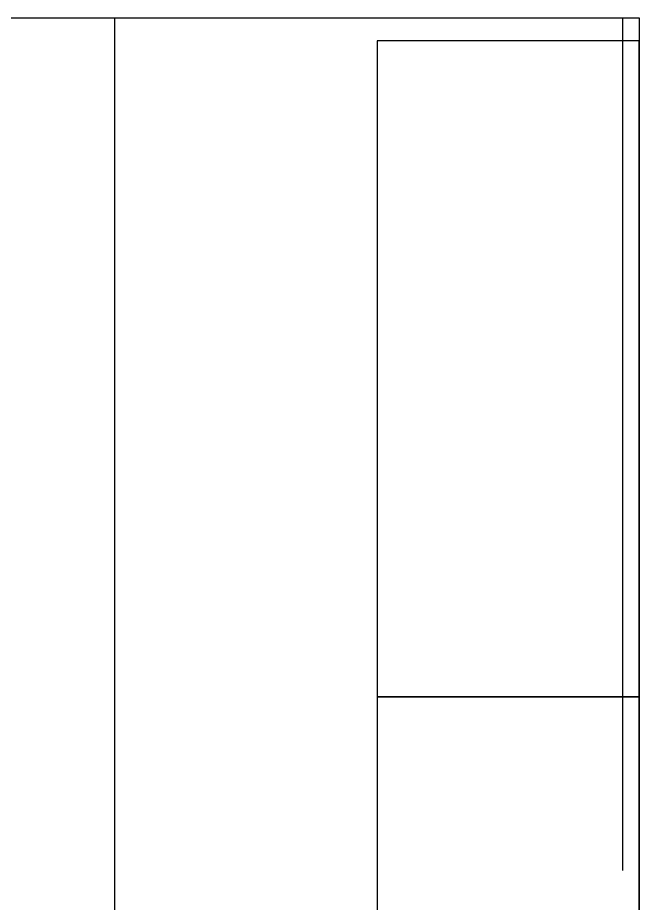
# Model space of a CAD drawing. Header units: inches. Extents: x -281 to 5521, y -151 to 3105.
# Drawn here: x 4242.05 to 4270.5, y 1942.24 to 1982.75 of the extents above; entities that cross this region are included whole.
import ezdxf

# ---------------------------------------------------------------- set-up
doc = ezdxf.new("R2010")
doc.units = ezdxf.units.IN
doc.header["$LTSCALE"] = 48
doc.header["$MEASUREMENT"] = 0
doc.layers.add('A-FLOR-CASE', color=3, linetype='CONTINUOUS')
doc.layers.add('A-WALL-FULL', color=6, linetype='CONTINUOUS')

# ---------------------------------------------------------------- blocks, each defined once
blk = doc.blocks.new('soffit filler - 30_-1073815-SECOND FLOOR INFUSION PLAN')
at = {"layer": 'A-FLOR-CASE'}
for p, q in [((16.172, 14.438), (-13.828, 14.438)), ((-13.828, 14.438), (-13.828, 2.437)), ((16.172, 2.437), (16.172, 14.438)), ((-13.828, 2.437), (16.172, 2.437))]:
    blk.add_line(p, q, dxfattribs=at)
blk = doc.blocks.new('soffit filler - 36_-1074004-SECOND FLOOR INFUSION PLAN')
at = {"layer": 'A-FLOR-CASE'}
for p, q in [((16.172, 14.438), (-19.828, 14.438)), ((-19.828, 14.438), (-19.828, 2.437)), ((16.172, 2.437), (16.172, 14.438)), ((-19.828, 2.437), (16.172, 2.437))]:
    blk.add_line(p, q, dxfattribs=at)

msp = doc.modelspace()

# ---------------------------------------------------------------- linework, layer by layer
at = {"layer": 'A-FLOR-CASE'}
for p, q in [((4246.5, 1890.625), (4246.5, 1982.75)), ((4269.75, 1978.75), (4269.75, 1982.75)), ((4269.75, 1943.735), (4269.75, 1978.75))]:
    msp.add_line(p, q, dxfattribs=at)
at = {"layer": 'A-WALL-FULL', "lineweight": 30}
for p, q in [((4162.812, 1982.75), (4270.5, 1982.75)), ((4270.5, 1982.75), (4270.5, 1890.625))]:
    msp.add_line(p, q, dxfattribs=at)

# ---------------------------------------------------------------- block references
at = {"layer": 'A-FLOR-CASE', "rotation": 90}
for name, p in [('soffit filler - 30_-1073815-SECOND FLOOR INFUSION PLAN', (4272.937, 1965.515)), ('soffit filler - 36_-1074004-SECOND FLOOR INFUSION PLAN', (4272.937, 1935.515))]:
    msp.add_blockref(name, p, dxfattribs=at)

doc.saveas('drawing.dxf')
